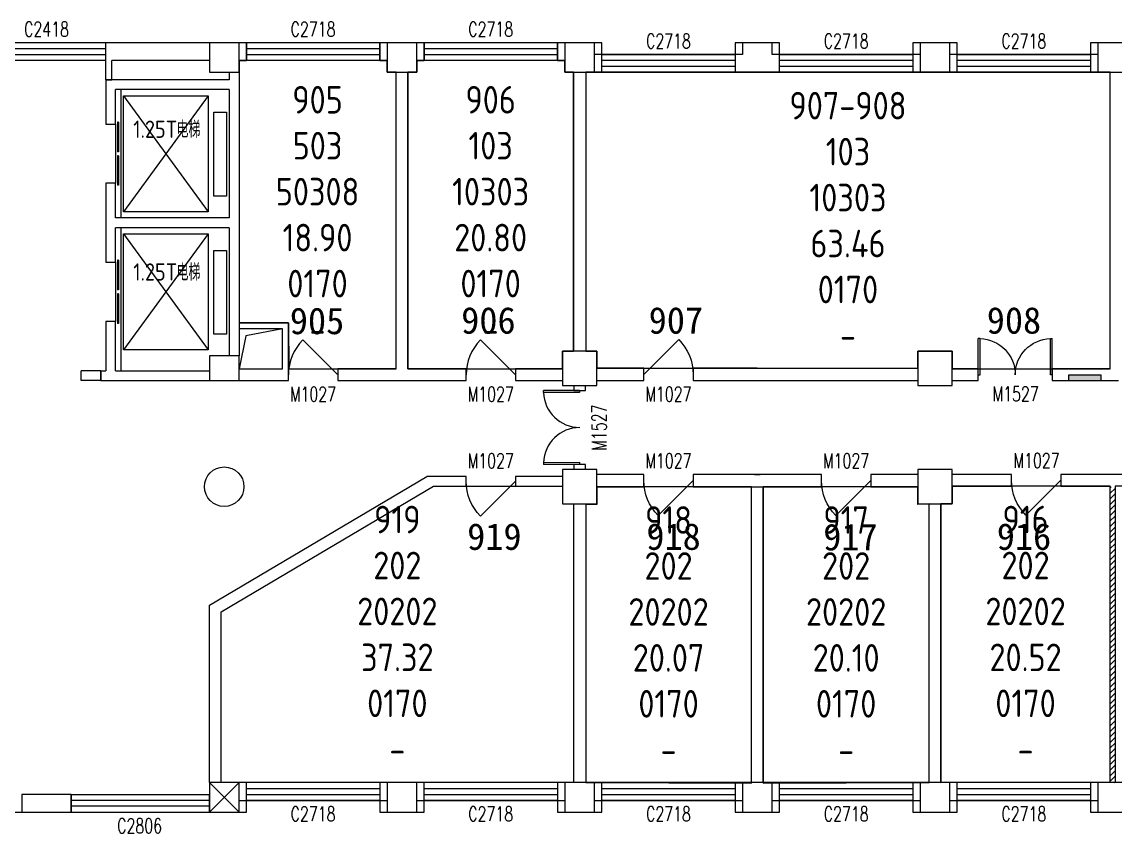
# Model space of a CAD drawing. Extents: x 246802 to 341426, y 15617 to 32064.
# Drawn here: x 293826 to 315976, y 15617 to 32064 of the extents above; entities that cross this region are included whole.
import ezdxf

# ---------------------------------------------------------------- set-up
doc = ezdxf.new("R2010")
doc.units = 0
doc.header["$LTSCALE"] = 1000
doc.header["$MEASUREMENT"] = 0
for name, color, linetype in [('body', 30, 'Continuous'), ('GROS', 6, 'Continuous'), ('name', 1, 'Continuous'), ('RM$', 5, 'Continuous'), ('RM$TXT', 5, 'Continuous')]:
    doc.layers.add(name, color=color, linetype=linetype)
doc.layers.get('0').freeze()
doc.styles.add('_TCH_WINDOW', font='SIMPLEX', dxfattribs={"bigfont": 'GBCBIG'})
doc.styles.get("Standard").update_dxf_attribs({"font": 'gbenor.shx', "bigfont": 'gbcbig.shx'})

# ---------------------------------------------------------------- blocks, each defined once
blk = doc.blocks.new('_YZHK')
blk.add_circle((0, 0), 0.5)
blk = doc.blocks.new('_FZHK')
blk.add_lwpolyline([(-0.5, -0.5), (0.5, -0.5), (0.5, 0.5), (-0.5, 0.5)], close=True)
blk = doc.blocks.new('$DorLib2D$00000114')
at = {"color": 0}
blk.add_line((0.5, 0), (-0.207, 0.707), dxfattribs=at)
blk.add_arc((0.5, 0), 1, 135, 180, dxfattribs=at)
blk = doc.blocks.new('$WINLIB2D$00000001')
at = {"color": 0}
for points in [[(-0.5, 0.5), (-0.5, -0.5)], [(-0.5, 0.5), (0.5, 0.5)], [(0.5, -0.5), (0.5, 0.5)], [(0.5, 0.1667), (-0.5, 0.1667)], [(0.5, -0.1667), (-0.5, -0.1667)], [(-0.5, -0.5), (0.5, -0.5)]]:
    blk.add_lwpolyline(points, dxfattribs=at)
blk = doc.blocks.new('$DorLib2D$00000127')
at = {"color": 0, "linetype": 'Continuous'}
for p, q in [((-0.033, 0.795, -93.75), (-0.533, 0.795, -93.75)), ((-0.533, 0.795, -93.75), (-0.533, 0.69, -93.75)), ((-0.033, 0.795, -93.75), (-0.033, 0.69, -93.75)), ((0.033, 0.795, -93.75), (0.033, 0.69, -93.75)), ((0.533, 0.795, -93.75), (0.033, 0.795, -93.75)), ((0.533, 0.795, -93.75), (0.533, 0.69, -93.75)), ((-0.033, 0.69, -93.75), (-0.533, 0.69, -93.75)), ((0.533, 0.69, -93.75), (0.033, 0.69, -93.75)), ((0.5, 0.5, -93.75), (-0.5, 0.5, -93.75))]:
    blk.add_line(p, q, dxfattribs=at)
blk = doc.blocks.new('$DorLib2D$00000002')
for p, q in [((-0.5, 0), (-0.5, 0.4875)), ((-0.475, 0.4875), (-0.5, 0.4875)), ((-0.475, 0), (-0.475, 0.4875)), ((0.475, 0), (0.475, 0.4875)), ((0.475, 0.4875), (0.5, 0.4875)), ((0.5, 0), (0.5, 0.4875)), ((-0.5, 0), (-0.475, 0)), ((0.5, 0), (0.475, 0))]:
    blk.add_line(p, q)
at = {"lineweight": 13}
for centre, start, end in [((-0.4875, 0), 0, 88.53072), ((0.4875, 0), 91.46928, 180)]:
    blk.add_arc(centre, 0.4875, start, end, dxfattribs=at)

msp = doc.modelspace()

# ---------------------------------------------------------------- hatches: boundary and pattern name
at = {"layer": 'body'}
msp.add_hatch(color=30, dxfattribs=at).paths.add_polyline_path([(315686, 24911), (315036, 24911), (315036, 24791), (315686, 24791)])
h = msp.add_hatch(dxfattribs=at)
h.set_pattern_fill('ANSI31', color=30, scale=50)
h.set_pattern_definition([(45, (-440941.08, -19257.1), (-56.126601, 56.126601), [])])
h.paths.add_polyline_path([(315976, 22641), (315926, 22641), (315876, 22641), (315876, 16641), (315976, 16641)])

# ---------------------------------------------------------------- linework, layer by layer
at = {"layer": 'body', "color": 30}
for p, q in [((295511, 31641), (291026, 31641)), ((297626, 31641), (295511, 31641)), ((298376, 31641), (298226, 31641)), ((298376, 31281), (298376, 31641)), ((301226, 31641), (301076, 31641)), ((301076, 31641), (301076, 31281)), ((301976, 31641), (301826, 31641)), ((301976, 31281), (301976, 31641)), ((304826, 31641), (304676, 31641)), ((304676, 31641), (304676, 31281)), ((305576, 31641), (305426, 31641)), ((305576, 31401), (305576, 31641)), ((309176, 31641), (308276, 31641)), ((308276, 31641), (308276, 31401)), ((309176, 31401), (309176, 31641)), ((312026, 31641), (311876, 31641)), ((311876, 31641), (311876, 31401)), ((312776, 31641), (312626, 31641)), ((312776, 31401), (312776, 31641)), ((315626, 31641), (315476, 31641)), ((315476, 31641), (315476, 31401)), ((295526, 31281), (291026, 31281)), ((295526, 30891), (295526, 31281)), ((297626, 31281), (295646, 31281)), ((295646, 30891), (295646, 31281)), ((298226, 31281), (298376, 31281)), ((301076, 31281), (301226, 31281)), ((301826, 31281), (301976, 31281)), ((304676, 31281), (304826, 31281)), ((305576, 31401), (305426, 31401)), ((305576, 31041), (305576, 31401)), ((308276, 31401), (308276, 31041)), ((309176, 31041), (309176, 31401)), ((312026, 31401), (311876, 31401)), ((311876, 31401), (311876, 31041)), ((312776, 31401), (312626, 31401)), ((312776, 31041), (312776, 31401)), ((315626, 31401), (315476, 31401)), ((315476, 31401), (315476, 31041)), ((298026, 31041), (298026, 30891)), ((298226, 31041), (298226, 30691)), ((301406, 25031), (301406, 31041)), ((301646, 25031), (301646, 31041)), ((305001, 31041), (305001, 25391)), ((305251, 31041), (305251, 25391)), ((305426, 31041), (305576, 31041)), ((308276, 31041), (309176, 31041)), ((311876, 31041), (312026, 31041)), ((312626, 31041), (312776, 31041)), ((315476, 31041), (315626, 31041)), ((315876, 25031), (315876, 31041)), ((295526, 30891), (295526, 29991)), ((298026, 30891), (295526, 30891)), ((295526, 30891), (295646, 30891)), ((295726, 29991), (295726, 30691)), ((298026, 30691), (295726, 30691)), ((295828, 30691), (295828, 28091)), ((298026, 30691), (298026, 28091)), ((298226, 30691), (298226, 27891)), ((297601, 30565), (295882, 28215)), ((295882, 30565), (297601, 28215)), ((295526, 29991), (295726, 29991)), ((295726, 28791), (295526, 28791)), ((295526, 28791), (295526, 27891)), ((295726, 28091), (295726, 28791)), ((298026, 28091), (295726, 28091)), ((295526, 27891), (295526, 27191)), ((295726, 27191), (295726, 27891)), ((298026, 27891), (295726, 27891)), ((295828, 27891), (295828, 24991)), ((297601, 27765), (295882, 25415)), ((295882, 27765), (297601, 25415)), ((298026, 27891), (298026, 25841)), ((298226, 27891), (298226, 25841)), ((295526, 27191), (295726, 27191)), ((295726, 25991), (295526, 25991)), ((295526, 25991), (295526, 24991)), ((295726, 24991), (295726, 25991)), ((299226, 25961), (298226, 25961)), ((299226, 25031), (299226, 25961)), ((298026, 25841), (298026, 25291)), ((298226, 25841), (298226, 25291)), ((299106, 25841), (298226, 25841)), ((299106, 25031), (299106, 25841)), ((298226, 25031), (299106, 25031)), ((299226, 24791), (299226, 25031)), ((301406, 25031), (300226, 25031)), ((300226, 25031), (300226, 24791)), ((302826, 25031), (301646, 25031)), ((302826, 24791), (302826, 25031)), ((304776, 25031), (303826, 25031)), ((303826, 25031), (303826, 24791)), ((306426, 25041), (305476, 25041)), ((306426, 24791), (306426, 25041)), ((308726, 25041), (307426, 25041)), ((307426, 25041), (307426, 24791)), ((308726, 25041), (311976, 25041)), ((313202, 25031), (312676, 25031)), ((313202, 24791), (313202, 25031)), ((315876, 25031), (314702, 25031)), ((314702, 25031), (314702, 24791)), ((295426, 24991), (295026, 24991)), ((295026, 24791), (295026, 24991)), ((295426, 24991), (295526, 24991)), ((295426, 24991), (295426, 24791)), ((295426, 24791), (295426, 24991)), ((295726, 24991), (297626, 24991)), ((295426, 24791), (295026, 24791)), ((295426, 24791), (295726, 24791)), ((295726, 24791), (297626, 24791)), ((298226, 24791), (299106, 24791)), ((299106, 24791), (299226, 24791)), ((300226, 24791), (301406, 24791)), ((301406, 24791), (301406, 24791)), ((301406, 24791), (301646, 24791)), ((301646, 24791), (301646, 24791)), ((301646, 24791), (302826, 24791)), ((303826, 24791), (304776, 24791)), ((305006, 24691), (305006, 24591)), ((305006, 24591), (305246, 24591)), ((305246, 24591), (305246, 24691)), ((305476, 24791), (306426, 24791)), ((307426, 24791), (308726, 24791)), ((308606, 24791), (308606, 24791)), ((308606, 24791), (308846, 24791)), ((308726, 24791), (311976, 24791)), ((308846, 24791), (308846, 24791)), ((312676, 24791), (313202, 24791)), ((314702, 24791), (315806, 24791)), ((315806, 24791), (315806, 24791)), ((315806, 24791), (316046, 24791)), ((305248, 23091), (305008, 23091)), ((305008, 23091), (305008, 22991)), ((305248, 22991), (305248, 23091)), ((297626, 20241), (302033, 22850)), ((302826, 22850), (302033, 22850)), ((302826, 22650), (302826, 22850)), ((304776, 22850), (303826, 22850)), ((303826, 22850), (303826, 22650)), ((306426, 22891), (305476, 22891)), ((306426, 22641), (306426, 22891)), ((308726, 22891), (307426, 22891)), ((307426, 22891), (307426, 22641)), ((308666, 22891), (308666, 22891)), ((308666, 22891), (308786, 22891)), ((310026, 22891), (308726, 22891)), ((308786, 22891), (308786, 22891)), ((310026, 22641), (310026, 22891)), ((311976, 22891), (311026, 22891)), ((311026, 22891), (311026, 22641)), ((313876, 22891), (312676, 22891)), ((313876, 22651), (313876, 22891)), ((315926, 22891), (314876, 22891)), ((314876, 22891), (314876, 22651)), ((317226, 22891), (315926, 22891)), ((297866, 20104), (302166, 22650)), ((302166, 22650), (302826, 22650)), ((303826, 22650), (304776, 22650)), ((305476, 22641), (306426, 22641)), ((307426, 22641), (308726, 22641)), ((308606, 16641), (308606, 22641)), ((308726, 22641), (310026, 22641)), ((308846, 16641), (308846, 22641)), ((311026, 22641), (311976, 22641)), ((312676, 22651), (313876, 22651)), ((314876, 22651), (315876, 22651)), ((315876, 16641), (315876, 22651)), ((305001, 22291), (305001, 16641)), ((305251, 22291), (305251, 16641)), ((312206, 16641), (312206, 22291)), ((312446, 16641), (312446, 22291)), ((297626, 16641), (297626, 20241)), ((297866, 16641), (297866, 20104)), ((297626, 16041), (298226, 16641)), ((297626, 16641), (298226, 16041)), ((298376, 16641), (298226, 16641)), ((298376, 16281), (298376, 16641)), ((301226, 16641), (301076, 16641)), ((301076, 16641), (301076, 16281)), ((301976, 16641), (301826, 16641)), ((301976, 16281), (301976, 16641)), ((304826, 16641), (304676, 16641)), ((304676, 16641), (304676, 16281)), ((305576, 16641), (305426, 16641)), ((305576, 16281), (305576, 16641)), ((308426, 16641), (308276, 16641)), ((308276, 16641), (308276, 16281)), ((309176, 16641), (309026, 16641)), ((309176, 16281), (309176, 16641)), ((312026, 16641), (311876, 16641)), ((311876, 16641), (311876, 16281)), ((312776, 16641), (312626, 16641)), ((312776, 16281), (312776, 16641)), ((315626, 16641), (315476, 16641)), ((315476, 16641), (315476, 16281)), ((294826, 16401), (293826, 16401)), ((293826, 16401), (293826, 16041)), ((294826, 16041), (294826, 16401)), ((298226, 16281), (298376, 16281)), ((298376, 16041), (298376, 16281)), ((301076, 16281), (301226, 16281)), ((301076, 16281), (301076, 16041)), ((301826, 16281), (301976, 16281)), ((301976, 16041), (301976, 16281)), ((304676, 16281), (304826, 16281)), ((304676, 16281), (304676, 16041)), ((305426, 16281), (305576, 16281)), ((305576, 16041), (305576, 16281)), ((308276, 16281), (308426, 16281)), ((308276, 16281), (308276, 16041)), ((309026, 16281), (309176, 16281)), ((309176, 16041), (309176, 16281)), ((311876, 16281), (312026, 16281)), ((311876, 16281), (311876, 16041)), ((312626, 16281), (312776, 16281)), ((312776, 16041), (312776, 16281)), ((315476, 16281), (315626, 16281)), ((315476, 16281), (315476, 16041)), ((293826, 16041), (294826, 16041)), ((298226, 16041), (298376, 16041)), ((301076, 16041), (301226, 16041)), ((301826, 16041), (301976, 16041)), ((304676, 16041), (304826, 16041)), ((305426, 16041), (305576, 16041)), ((308276, 16041), (308426, 16041)), ((309026, 16041), (309176, 16041)), ((311876, 16041), (312026, 16041)), ((312626, 16041), (312776, 16041)), ((315476, 16041), (315626, 16041))]:
    msp.add_line(p, q, dxfattribs=at)
for points in [[(295882, 30565), (297601, 30565), (297601, 28215), (295882, 28215)], [(297716, 30231), (297969, 30231), (297969, 28533), (297716, 28533)], [(295882, 27765), (297601, 27765), (297601, 25415), (295882, 25415)], [(297716, 27431), (297969, 27431), (297969, 25733), (297716, 25733)], [(297626, 16041), (298226, 16041), (298226, 16641), (297626, 16641)]]:
    msp.add_lwpolyline(points, close=True, dxfattribs=at)
for points in [[(299106, 25841), (298363, 25701), (298226, 25031)], [(315036, 24791), (315036, 24911), (315686, 24911), (315686, 24791)]]:
    msp.add_lwpolyline(points, dxfattribs=at)
at = {"layer": 'GROS'}
for points in [[(316226, 31641), (315626, 31641), (315626, 31401), (312626, 31401), (312626, 31641), (312026, 31641), (312026, 31401), (309026, 31401), (309026, 31641), (308426, 31641), (308426, 31401), (308276, 31401), (305426, 31401), (305426, 31641), (283226, 31641)], [(290426, 16041), (298226, 16041), (298226, 16281), (301226, 16281), (301226, 16041), (301826, 16041), (301826, 16281), (304826, 16281), (304826, 16041), (305426, 16041), (305426, 16281), (308426, 16281), (308426, 16041), (309026, 16041), (309026, 16281), (312026, 16281), (312026, 16041), (312626, 16041), (312626, 16281), (315626, 16281), (315626, 16041), (316226, 16041)]]:
    msp.add_lwpolyline(points, dxfattribs=at)
at = {"layer": 'RM$', "color": 4, "ltscale": 20}
for points in [[(298226, 31281), (298226, 25961), (299226, 25961), (299233, 25031), (301406, 25031), (301406, 31041), (301226, 31041), (301226, 31281)], [(301826, 31281), (301826, 31041), (301646, 31041), (301646, 25031), (304776, 25031), (304776, 25391), (305001, 25391), (305001, 31041), (304826, 31041), (304826, 31281)], [(304776, 22650), (304776, 22291), (305001, 22291), (305001, 16641), (297866, 16641), (297866, 20104), (302166, 22650)], [(305476, 22641), (305476, 22281), (305251, 22281), (305251, 16641), (308606, 16631), (308606, 22641)], [(308846, 22641), (308846, 16631), (312206, 16641), (312206, 22291), (311976, 22281), (311976, 22641)], [(312676, 22651), (312676, 22301), (312446, 22291), (312446, 16641), (315876, 16651), (315876, 22651)], [(315976, 22651), (315976, 16651), (319476, 16651), (319476, 22291), (319176, 22291), (319176, 22651)]]:
    msp.add_lwpolyline(points, close=True, dxfattribs=at)
at = {"layer": 'RM$', "color": 4}
msp.add_lwpolyline([(305251, 31041), (305251, 25391), (305476, 25391), (305476, 25041), (311976, 25041), (311976, 25391), (312676, 25391), (312676, 25031), (315876, 25031), (315876, 31041)], close=True, dxfattribs=at)

# ---------------------------------------------------------------- block references
at = {"layer": 'body', "color": 30}
ref = msp.add_blockref('$WINLIB2D$00000001', (294326, 31461), dxfattribs=dict(at, xscale=2400, yscale=360, zscale=360, rotation=180))
ref.add_attrib('A', 'C2418', (293871, 31767), dxfattribs={"color": 30, "height": 297.5, "style": '_TCH_WINDOW', "width": 0.705882})
ref = msp.add_blockref('$WINLIB2D$00000001', (299726, 31461), dxfattribs=dict(at, xscale=2700, yscale=360, zscale=360, rotation=180))
ref.add_attrib('A', 'C2718', (299271, 31767), dxfattribs={"color": 30, "height": 297.5, "style": '_TCH_WINDOW', "width": 0.705882})
ref = msp.add_blockref('$WINLIB2D$00000001', (303326, 31461), dxfattribs=dict(at, xscale=2700, yscale=360, zscale=360, rotation=180))
ref.add_attrib('A', 'C2718', (302871, 31767), dxfattribs={"color": 30, "height": 297.5, "style": '_TCH_WINDOW', "width": 0.705882})
ref = msp.add_blockref('$WINLIB2D$00000001', (306926, 31221), dxfattribs=dict(at, xscale=2700, yscale=-360, zscale=360))
ref.add_attrib('A', 'C2718', (306471, 31527), dxfattribs={"color": 30, "height": 297.5, "style": '_TCH_WINDOW', "width": 0.705882})
ref = msp.add_blockref('$WINLIB2D$00000001', (310526, 31221), dxfattribs=dict(at, xscale=2700, yscale=-360, zscale=360))
ref.add_attrib('A', 'C2718', (310071, 31527), dxfattribs={"color": 30, "height": 297.5, "style": '_TCH_WINDOW', "width": 0.705882})
ref = msp.add_blockref('$WINLIB2D$00000001', (314126, 31221), dxfattribs=dict(at, xscale=2700, yscale=-360, zscale=360))
ref.add_attrib('A', 'C2718', (313671, 31527), dxfattribs={"color": 30, "height": 297.5, "style": '_TCH_WINDOW', "width": 0.705882})
for name, p, xscale, yscale, zscale in [('_FZHK', (297926, 31341), 600, 600, 600), ('_FZHK', (301526, 31341), 600, 600, 600), ('_FZHK', (305126, 31341), 600, 600, 600), ('_FZHK', (312326, 31341), 600, 600, 600), ('_FZHK', (315926, 31341), 600, 600, 600), ('_FZHK', (297926, 25041), 600, 500, 500), ('_FZHK', (305126, 25041), 700, 700, 700), ('_FZHK', (312326, 25041), 700, 700, 700), ('_YZHK', (297926, 22641), 800, 800, 800), ('_FZHK', (305126, 22641), 700, 700, 700), ('_FZHK', (312326, 22641), 700, 700, 700), ('_FZHK', (297926, 16341), 600, 600, 600), ('_FZHK', (297926, 16341), 600, 600, 600), ('_FZHK', (301526, 16341), 600, 600, 600), ('_FZHK', (305126, 16341), 600, 600, 600), ('_FZHK', (308726, 16341), 600, 600, 600), ('_FZHK', (312326, 16341), 600, 600, 600), ('_FZHK', (315926, 16341), 600, 600, 600)]:
    msp.add_blockref(name, p, dxfattribs=dict(at, xscale=xscale, yscale=yscale, zscale=zscale))
at = {"layer": 'body', "color": 30, "xscale": -1200, "yscale": 200, "zscale": 200, "rotation": 270}
for p in [(295626, 29391), (295626, 26591)]:
    msp.add_blockref('$DorLib2D$00000127', p, dxfattribs=at)
at = {"layer": 'body', "color": 30}
ref = msp.add_blockref('$DorLib2D$00000114', (299726, 24911), dxfattribs=dict(at, xscale=1000, yscale=1000, zscale=240))
ref.add_attrib('A', 'M1027', (299256, 24367), dxfattribs={"color": 30, "height": 297.5, "style": '_TCH_WINDOW', "width": 0.705882})
ref = msp.add_blockref('$DorLib2D$00000114', (303326, 24911), dxfattribs=dict(at, xscale=1000, yscale=1000, zscale=240))
ref.add_attrib('A', 'M1027', (302856, 24367), dxfattribs={"color": 30, "height": 297.5, "style": '_TCH_WINDOW', "width": 0.705882})
ref = msp.add_blockref('$DorLib2D$00000114', (306926, 24916), dxfattribs=dict(at, xscale=-1000, yscale=1000, zscale=250))
ref.add_attrib('A', 'M1027', (306456, 24367), dxfattribs={"color": 30, "height": 297.5, "style": '_TCH_WINDOW', "width": 0.705882})
ref = msp.add_blockref('$DorLib2D$00000002', (313952, 24911), dxfattribs=dict(at, xscale=-1500, yscale=1500, zscale=240))
ref.add_attrib('A', 'M1527', (313491, 24373), dxfattribs={"color": 30, "height": 297.5, "style": '_TCH_WINDOW', "width": 0.705882})
ref = msp.add_blockref('$DorLib2D$00000002', (305127, 23841), dxfattribs=dict(at, xscale=1500, yscale=1500, zscale=240, rotation=90.07614298089032))
ref.add_attrib('A', 'M1527', (305672, 23371), dxfattribs={"color": 30, "height": 297.5, "rotation": 90.0761, "style": '_TCH_WINDOW', "width": 0.705882})
ref = msp.add_blockref('$DorLib2D$00000114', (303326, 22750), dxfattribs=dict(at, xscale=-1000, yscale=1000, zscale=200, rotation=180))
ref.add_attrib('A', 'M1027', (302856, 23016), dxfattribs={"color": 30, "height": 297.5, "style": '_TCH_WINDOW', "width": 0.705882})
ref = msp.add_blockref('$DorLib2D$00000114', (306926, 22766), dxfattribs=dict(at, xscale=1000, yscale=-1000, zscale=250))
ref.add_attrib('A', 'M1027', (306456, 23017), dxfattribs={"color": 30, "height": 297.5, "style": '_TCH_WINDOW', "width": 0.705882})
ref = msp.add_blockref('$DorLib2D$00000114', (310526, 22766), dxfattribs=dict(at, xscale=1000, yscale=-1000, zscale=250))
ref.add_attrib('A', 'M1027', (310056, 23017), dxfattribs={"color": 30, "height": 297.5, "style": '_TCH_WINDOW', "width": 0.705882})
ref = msp.add_blockref('$DorLib2D$00000114', (314376, 22771), dxfattribs=dict(at, xscale=-1000, yscale=1000, zscale=240, rotation=180))
ref.add_attrib('A', 'M1027', (313914, 23021), dxfattribs={"color": 30, "height": 297.5, "style": '_TCH_WINDOW', "width": 0.705882})
ref = msp.add_blockref('$WINLIB2D$00000001', (299726, 16461), dxfattribs=dict(at, xscale=2700, yscale=-360, zscale=360, rotation=180))
ref.add_attrib('A', 'C2718', (299271, 15857), dxfattribs={"color": 30, "height": 297.5, "style": '_TCH_WINDOW', "width": 0.705882})
ref = msp.add_blockref('$WINLIB2D$00000001', (303326, 16461), dxfattribs=dict(at, xscale=2700, yscale=-360, zscale=360, rotation=180))
ref.add_attrib('A', 'C2718', (302871, 15857), dxfattribs={"color": 30, "height": 297.5, "style": '_TCH_WINDOW', "width": 0.705882})
ref = msp.add_blockref('$WINLIB2D$00000001', (306926, 16461), dxfattribs=dict(at, xscale=2700, yscale=-360, zscale=360, rotation=180))
ref.add_attrib('A', 'C2718', (306471, 15857), dxfattribs={"color": 30, "height": 297.5, "style": '_TCH_WINDOW', "width": 0.705882})
ref = msp.add_blockref('$WINLIB2D$00000001', (310526, 16461), dxfattribs=dict(at, xscale=2700, yscale=-360, zscale=360, rotation=180))
ref.add_attrib('A', 'C2718', (310071, 15857), dxfattribs={"color": 30, "height": 297.5, "style": '_TCH_WINDOW', "width": 0.705882})
ref = msp.add_blockref('$WINLIB2D$00000001', (314126, 16461), dxfattribs=dict(at, xscale=2700, yscale=-360, zscale=360, rotation=180))
ref.add_attrib('A', 'C2718', (313671, 15857), dxfattribs={"color": 30, "height": 297.5, "style": '_TCH_WINDOW', "width": 0.705882})
ref = msp.add_blockref('$WINLIB2D$00000001', (296226, 16221), dxfattribs=dict(at, xscale=2799.999999992433, yscale=360, zscale=360))
ref.add_attrib('A', 'C2806', (295756, 15617), dxfattribs={"color": 30, "height": 297.5, "style": '_TCH_WINDOW', "width": 0.705882})

# ---------------------------------------------------------------- texts
for s, height, p in [('1.25T', 350, (296082, 29713)), ('电梯', 337.6, (296957, 29713)), ('1.25T', 350, (296082, 26819)), ('电梯', 337.6, (296957, 26819))]:
    msp.add_text(s, height=height, dxfattribs=at).set_placement(p)
at = {"layer": 'name', "color": 1, "char_height": 540, "attachment_point": 1}
for s, insert in [('{\\fFangSong|b0|i0|c134|p49;905}', (299255, 26273)), ('{\\fFangSong|b0|i0|c134|p49;906}', (302727, 26283)), ('{\\fFangSong|b0|i0|c134|p49;907}', (306525, 26283)), ('{\\fFangSong|b0|i0|c134|p49;908}', (313375, 26283)), ('{\\fFangSong|b0|i0|c134|p49;919}', (302848, 21900)), ('{\\fFangSong|b0|i0|c134|p49;918}', (306478, 21900)), ('{\\fFangSong|b0|i0|c134|p49;917}', (310062, 21890)), ('{\\fFangSong|b0|i0|c134|p49;916}', (313578, 21900))]:
    msp.add_mtext_dynamic_manual_height_columns(s, width=5258.71, gutter_width=1750, heights=[0], dxfattribs=dict(at, insert=insert))
at = {"layer": 'RM$TXT', "char_height": 558.8, "attachment_point": 8}
for s, insert in [('905^M^J503^M^J50308^M^J18.90^M^J0170^M^J-^M^J', (299816, 25548)), ('906^M^J103^M^J10303^M^J20.80^M^J0170^M^J-^M^J', (303323, 25548)), ('907-908^M^J103^M^J10303^M^J63.46^M^J0170^M^J-^M^J', (310563, 25428)), ('919^M^J202^M^J20202^M^J37.32^M^J0170^M^J-^M^J', (301433, 17038)), ('918^M^J202^M^J20202^M^J20.07^M^J0170^M^J-^M^J', (306928, 17028)), ('917^M^J202^M^J20202^M^J20.10^M^J0170^M^J-^M^J', (310526, 17028)), ('916^M^J202^M^J20202^M^J20.52^M^J0170^M^J-^M^J', (314161, 17038))]:
    msp.add_mtext(s, dxfattribs=dict(at, insert=insert))

doc.saveas('drawing.dxf')
